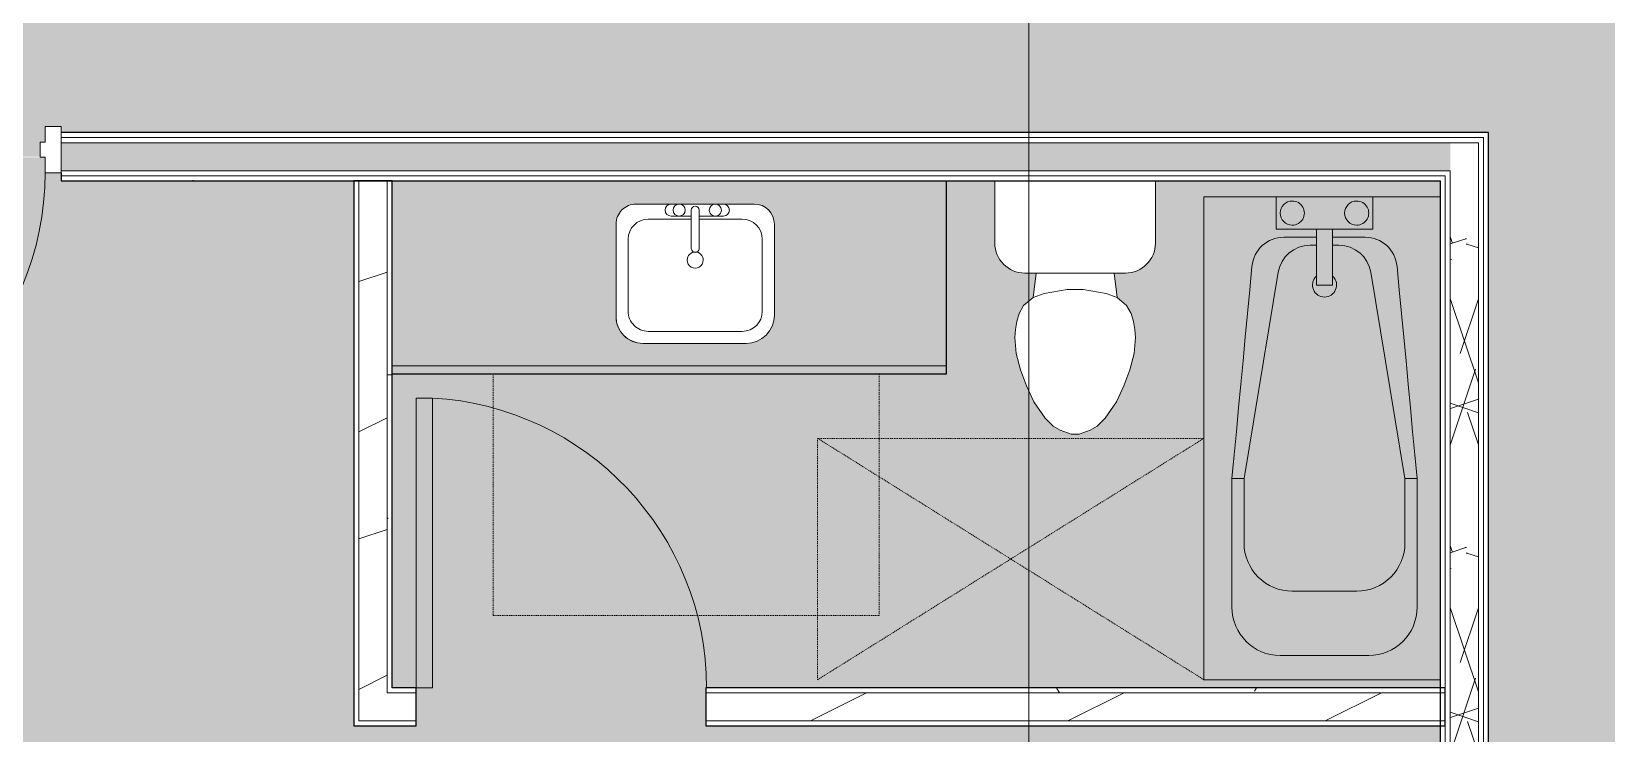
# Model space of a CAD drawing. Header units: inches. Extents: x -4501 to -113, y 9396 to 12816.
# Drawn here: x -2808.8 to -2613, y 10308.1 to 10395.4 of the extents above; entities that cross this region are included whole.
import ezdxf

# ---------------------------------------------------------------- set-up
doc = ezdxf.new("R2010")
doc.units = ezdxf.units.IN
doc.header["$MEASUREMENT"] = 0
doc.linetypes.add('Hidden 1_8_', pattern=[0.1875, 0.125, -0.0625])
for name, color, linetype, lineweight in [('0-1', 7, 'Continuous', 5), ('0-3', 7, 'Continuous', 9), ('A-AREA-PATT-5', 254, 'Continuous', 9), ('A-DETL-HDLN-1', 7, 'Hidden 1_8_', 9), ('A-DOOR', 31, 'Continuous', 9), ('A-DOOR-3', 7, 'Continuous', 9), ('A-DOOR-4', 90, 'Continuous', 13), ('A-DOOR-6', 31, 'Continuous', 13), ('A-DOOR-FRAM', 31, 'Continuous', 13), ('A-WALL', 113, 'Continuous', 9), ('A-WALL-3', 250, 'Continuous', 25), ('A-WALL-4', 7, 'Continuous', 9), ('A-WALL-PATT-1', 7, 'Continuous', 9), ('A-WALL-PATT-2', 8, 'Continuous', 9), ('A-WALL-PATT-3', 111, 'Continuous', 9), ('G-ANNO-SYMB', 111, 'Continuous', 9), ('I-WALL-1', 2, 'Continuous', 25), ('P-SANR-FIXT-1', 7, 'Continuous', 9), ('P-SANR-FIXT-2', 254, 'Continuous', 9), ('Q-CASE-1', 254, 'Continuous', 9), ('Q-CASE-2', 250, 'Continuous', 25), ('Q-CASE-3', 7, 'Continuous', 9)]:
    doc.layers.add(name, color=color, linetype=linetype, lineweight=lineweight)
doc.layers.add('A-AREA-PATT-6', color=41, linetype='Continuous', lineweight=9, transparency=0.9)
pattern_1 = [(0, (0, 0), (61.44, 15.36), [2.534, -43.546, 2.534, -43.546, -245.76]), (0, (0, 0), (61.44, 15.36), [-92.16, 2.534, -89.626, 2.534, -43.546, -107.52]), (0, (0, 0), (61.44, 15.36), [-230.4, 2.534, -28.186, 2.534, -74.266]), (120, (23.04, 7.68), (-44.02215, 45.5286), [2.534, -43.546, 2.534, -43.546, -245.76]), (120, (23.04, 7.68), (-44.02215, 45.5286), [-92.16, 2.534, -89.626, 2.534, -43.546, -107.52]), (120, (23.04, 7.68), (-44.02215, 45.5286), [-230.4, 2.534, -28.186, 2.534, -74.266]), (240, (30.72, 38.4), (-17.41785, -60.8886), [2.534, -43.546, 2.534, -43.546, -245.76]), (240, (30.72, 38.4), (-17.41785, -60.8886), [-92.16, 2.534, -89.626, 2.534, -43.546, -107.52]), (240, (30.72, 38.4), (-17.41785, -60.8886), [-230.4, 2.534, -28.186, 2.534, -74.266])]
pattern_2 = [(216.87, (12.795, 31.987), (95.9612857, 63.9749714), [15.994, -143.942]), (206.565, (31.987, 22.391), (-31.986981, -31.986924), [35.763, -35.763]), (198.435, (31.987, 6.397), (-63.974746, -31.987128), [20.231, -80.922])]
pattern_3 = [(161.57, (0.96, 0.96), (-7.6802237, -0.0009796), [0, -54.643, 6.067, 0]), (18.43, (-0.96, 0.96), (-7.6802237, 0.0009796), [0, -54.643, 6.067, 0]), (108.43, (0.96, 0.96), (3.8382953, -19.2013653), [18.211, -42.499]), (71.57, (-0.96, 0.96), (3.8382953, 19.2013653), [18.211, -42.499])]

# ---------------------------------------------------------------- blocks, each defined once
blk = doc.blocks.new('Single-Flush - 36_ x 84_-1372824-FLOOR PLAN - 1ST FLOOR')
at = {"layer": 'A-DOOR-3'}
blk.add_arc((18, -2.38), 36.07, 180, 266.8211, dxfattribs=at)
at = {"layer": 'A-DOOR-4'}
for p, q in [((16, -2.38), (16, -38.39)), ((18, -2.38), (16, -2.38)), ((18, -2.38), (18, -38.39)), ((18, -38.39), (16, -38.39))]:
    blk.add_line(p, q, dxfattribs=at)
blk = doc.blocks.new('M_Sink Vanity-Square - 500 x 440mm-1372835-FLOOR PLAN - 1ST FLOOR')
at = {"layer": 'P-SANR-FIXT-1'}
for p, q in [((-5.72, 10.23), (7.14, 10.23)), ((-5.72, 10.23), (7.14, 10.23)), ((-5.22, 8.73), (6.46, 8.73)), ((-9.22, -4.59), (-9.22, 6.73)), ((-9.22, -4.59), (-9.22, 6.73)), ((-7.72, -2.72), (-7.72, 6.23)), ((8.96, 6.23), (8.96, -2.72)), ((10.46, 6.91), (10.46, -4.59)), ((10.46, 6.91), (10.46, -4.59)), ((0.12, -6.33), (0.12, -1.59)), ((1.12, -6.33), (1.12, -1.59)), ((0.12, -5.22), (-5.22, -5.22)), ((-2.88, -5.59), (0.12, -5.59)), ((6.46, -5.22), (1.12, -5.22)), ((1.12, -5.59), (3.62, -5.59)), ((7.96, -7.09), (-6.72, -7.09)), ((7.96, -7.09), (-6.72, -7.09)), ((3.62, -7.09), (-2.88, -7.09))]:
    blk.add_line(p, q, dxfattribs=at)
for centre, radius, start, end in [((-5.72, 6.73), 3.5, 90, 180), ((-5.72, 6.73), 3.5, 90, 180), ((7.14, 6.91), 3.32, 0, 90), ((7.14, 6.91), 3.32, 360, 90), ((-5.22, 6.23), 2.5, 90, 180), ((6.46, 6.23), 2.5, 360, 90), ((0.62, -0.13), 1, 360, 180), ((0.62, -0.13), 1, 180, 0), ((0.62, -1.59), 0.5, 360, 180), ((-5.22, -2.72), 2.5, 180, 270), ((6.46, -2.72), 2.5, 270, 360), ((-6.72, -4.59), 2.5, 180, 270), ((-6.72, -4.59), 2.5, 180, 270), ((-2.88, -6.34), 0.75, 90, 270), ((-1.88, -6.34), 0.75, 360, 180), ((2.62, -6.34), 0.75, 0, 180), ((3.62, -6.34), 0.75, 270, 90), ((7.96, -4.59), 2.5, 270, 0), ((7.96, -4.59), 2.5, 270, 0), ((-1.88, -6.34), 0.75, 180, 0), ((0.62, -6.33), 0.5, 180, 0), ((2.62, -6.34), 0.75, 180, 0)]:
    blk.add_arc(centre, radius, start, end, dxfattribs=at)
blk = doc.blocks.new('Toilet-Domestic-3D - Toilet-Domestic-3D-1352612-FLOOR PLAN - 1ST FLOOR')
at = {"layer": 'P-SANR-FIXT-1'}
for p, q in [((-9.98, 11.75), (-9.98, 19.48)), ((9.98, 19.48), (9.98, 11.75)), ((6.25, 8.02), (-6.25, 8.02)), ((-4.86, 8.02), (-5.21, 5)), ((4.86, 8.02), (5.21, 5)), ((-1, 6), (-3.84, 5.5)), ((1, 6), (-1, 6)), ((3.84, 5.5), (1, 6)), ((-6.4, 4), (-6.97, 3)), ((-5.21, 5), (-6.4, 4)), ((-3.84, 5.5), (-5.21, 5)), ((5.21, 5), (3.84, 5.5)), ((6.4, 4), (5.21, 5)), ((6.97, 3), (6.4, 4)), ((-7.24, 2), (-7.41, 1)), ((-6.97, 3), (-7.24, 2)), ((7.24, 2), (6.97, 3)), ((7.41, 1), (7.24, 2)), ((-7.41, 1), (-7.5, 0)), ((7.5, 0), (7.41, 1)), ((-7.5, 0), (-7.33, -1.99)), ((7.33, -1.99), (7.5, 0)), ((-7.33, -1.99), (-6.79, -4)), ((6.79, -4), (7.33, -1.99)), ((-6.79, -4), (-6.06, -6)), ((6.06, -6), (6.79, -4)), ((-6.06, -6), (-5.13, -8)), ((5.13, -8), (6.06, -6)), ((-5.13, -8), (-3.74, -10)), ((3.74, -10), (5.13, -8)), ((-3.74, -10), (-2.74, -11)), ((-2.74, -11), (-1.87, -11.5)), ((-1.87, -11.5), (-0.5, -12)), ((0.5, -12), (1.87, -11.5)), ((1.87, -11.5), (2.74, -11)), ((2.74, -11), (3.74, -10)), ((-0.5, -12), (0.5, -12))]:
    blk.add_line(p, q, dxfattribs=at)
for centre, start, end in [((-6.25, 11.75), 180, 270), ((6.25, 11.75), 270, 360)]:
    blk.add_arc(centre, 3.73, start, end, dxfattribs=at)
blk = doc.blocks.new('OD_CW_Base Cabinet - OD_CW_Base Cabinet-V98-FLOOR PLAN - 1ST FLOOR')
at = {"layer": 'Q-CASE-1'}
h = blk.add_hatch(color=256, dxfattribs=at)
h.paths.add_polyline_path([(64.51, 1), (69.63, 1), (69.63, 24), (0.74, 24), (0.74, 1), (48.26, 1)], flags=0)
h.paths.add_polyline_path([(35.37, 3.8), (31.89, 3.8), (31.03, 3.92), (30.23, 4.25), (29.54, 4.77), (29.02, 5.46), (28.68, 6.26), (28.57, 7.12), (28.66, 19.27), (28.91, 19.88), (29.3, 20.39), (29.82, 20.79), (30.42, 21.04), (31.07, 21.13), (46.4, 21.04), (47.01, 20.79), (47.52, 20.39), (47.92, 19.88), (48.17, 19.27), (48.26, 18.63), (48.26, 7.3), (48.14, 6.4), (47.79, 5.55), (47.23, 4.83), (46.51, 4.27), (45.66, 3.92), (44.76, 3.8)], flags=0)
blk.add_hatch(color=256, dxfattribs=at).paths.add_polyline_path([(64.51, 0), (69.63, 0), (69.63, 1), (0.74, 1), (0.74, 0), (35.37, 0)], flags=0)
at = {"layer": 'Q-CASE-2'}
for p, q in [((69.63, 0), (69.63, 24)), ((0.74, 0), (69.63, 0))]:
    blk.add_line(p, q, dxfattribs=at)
at = {"layer": 'Q-CASE-3'}
for p, q in [((69.63, 24), (69.63, 1)), ((0.74, 1), (69.63, 1)), ((69.63, 1), (0.74, 1)), ((69.63, 0), (0.74, 0)), ((69.63, 1), (69.63, 0))]:
    blk.add_line(p, q, dxfattribs=at)
blk = doc.blocks.new('Bath Tub - Maestro - 60_x30_-V99-FLOOR PLAN - 1ST FLOOR')
at = {"layer": 'P-SANR-FIXT-2'}
for points in [[(60, 0), (60, 29.37), (0, 29.37), (0, 21), (4, 21), (4, 16), (5, 16), (5.06, 20.74), (5.21, 21.33), (5.48, 21.94), (5.83, 22.49), (6.27, 22.97), (6.79, 23.38), (7.36, 23.69), (7.98, 23.91), (9.35, 24.09), (35, 26.5), (51, 26.5), (52.55, 26.3), (54, 25.7), (55.24, 24.74), (56.2, 23.5), (56.8, 22.05), (57, 20.5), (57, 9.5), (56.91, 8.46), (56.64, 7.45), (56.2, 6.5), (55.6, 5.64), (54.86, 4.9), (54, 4.3), (53.05, 3.86), (52.04, 3.59), (51, 3.5), (35, 3.5), (7.98, 6.09), (7.36, 6.31), (6.79, 6.62), (6.27, 7.03), (5.83, 7.51), (5.48, 8.06), (5.21, 8.67), (5.05, 9.3), (5, 9.96), (5, 14), (4, 13.96), (4, 9), (0, 9), (0, 0), (44.25, 0)], [(35, 25), (35, 26.5), (8.63, 24.03), (9.35, 20.74), (34.79, 24.97)], [(51, 26.5), (35, 26.5), (35, 25), (43, 25), (49.91, 26.3)], [(57, 20.5), (56.8, 22.05), (56.2, 23.5), (55.02, 24.92), (54, 25.7), (52.55, 26.3), (51, 26.5), (43, 25), (44.55, 24.8), (46, 24.2), (47.24, 23.24), (48.2, 22), (48.8, 20.5), (49, 19), (56.8, 20.46)], [(9.35, 20.74), (8.63, 24.03), (7.98, 23.91), (7.35, 23.69), (6.74, 23.34), (6.27, 22.97), (5.72, 22.32), (5.46, 21.91), (5.17, 21.17), (5.05, 20.7), (5.05, 19.87), (6, 16.8), (6.24, 18.17), (6.98, 19.41), (8.2, 20.34), (9.22, 20.7)], [(49, 11), (49, 19), (48.8, 20.55), (48.16, 22.05), (47.03, 23.4), (46, 24.2), (44.25, 24.84), (43, 25), (34.79, 24.97), (9.22, 20.7), (8.03, 20.28), (6.82, 19.17), (6.24, 18.17), (6, 16.8), (6, 16), (10.94, 16), (10.94, 14), (6, 14), (6, 13.2), (6.24, 11.83), (6.98, 10.59), (8.03, 9.72), (9.35, 9.26), (35, 5), (43, 5), (44.55, 5.2), (46, 5.8), (47.28, 6.81), (48.2, 8), (48.8, 9.5), (48.9, 10.25)], [(57, 19.75), (57, 20.5), (49, 19), (49, 11), (57, 9.5), (57, 10.25)], [(10.94, 16), (4, 16), (4, 14), (10.94, 14)], [(9.35, 9.26), (8.03, 9.72), (6.95, 10.62), (6.24, 11.83), (6, 13.2), (5, 9.96), (5.05, 9.3), (5.24, 8.6), (5.72, 7.68), (5.87, 7.47), (6.33, 6.98), (6.83, 6.6), (7.36, 6.31), (8, 6.08), (8.63, 5.97), (9.22, 8.67)], [(57, 9.5), (49, 11), (48.8, 9.45), (48.12, 7.9), (47.04, 6.6), (46, 5.8), (44.25, 5.16), (43, 5), (51, 3.5), (52.04, 3.59), (53.05, 3.86), (54, 4.3), (54.95, 5), (55.72, 5.83), (56.24, 6.6), (56.76, 7.9), (56.93, 8.66)], [(35, 4.91), (35, 5), (9.35, 9.26), (8.63, 5.97), (35, 3.5), (35, 4.87)], [(51, 3.5), (43, 5), (35, 5), (35, 3.5), (49, 3.5)]]:
    blk.add_hatch(color=256, dxfattribs=at).paths.add_polyline_path(points, flags=0)
h = blk.add_hatch(color=256, dxfattribs=at)
h.paths.add_polyline_path([(4, 17.55), (4, 21), (0, 21), (0, 9), (4, 9), (4, 17.5)], flags=0)
h.paths.add_polyline_path([(3.5, 11), (3.45, 10.61), (3.3, 10.25), (3.06, 9.94), (2.75, 9.7), (2.39, 9.55), (2, 9.5), (1.61, 9.55), (1.2, 9.74), (0.94, 9.94), (0.7, 10.25), (0.55, 10.61), (0.5, 11), (0.55, 11.39), (0.7, 11.75), (1.2, 12.26), (1.25, 12.3), (1.61, 12.45), (2, 12.5), (2.39, 12.45), (2.75, 12.3), (3.06, 12.06), (3.33, 11.67), (3.45, 11.39)], flags=0)
h.paths.add_polyline_path([(3.5, 19), (3.33, 18.33), (3.3, 18.25), (3.02, 17.91), (2.75, 17.7), (2.39, 17.55), (2, 17.5), (1.61, 17.55), (1.2, 17.74), (0.94, 17.94), (0.7, 18.25), (0.55, 18.61), (0.5, 19), (0.55, 19.39), (0.7, 19.75), (1.2, 20.26), (1.25, 20.3), (1.61, 20.45), (2, 20.5), (2.39, 20.45), (2.75, 20.3), (3.06, 20.06), (3.3, 19.75), (3.45, 19.39)], flags=0)
h = blk.add_hatch(color=256, dxfattribs=at)
h.paths.add_polyline_path([(3.5, 11), (3.33, 11.67), (3.3, 11.75), (3.06, 12.06), (2.75, 12.3), (2.39, 12.45), (2, 12.5), (1.61, 12.45), (1.2, 12.26), (0.94, 12.06), (0.7, 11.75), (0.55, 11.39), (0.5, 11), (0.55, 10.61), (0.7, 10.25), (1.2, 9.74), (1.25, 9.7), (1.61, 9.55), (2, 9.5), (2.39, 9.55), (2.75, 9.7), (3.06, 9.94), (3.3, 10.25), (3.45, 10.61)], flags=0)
h.paths.add_polyline_path([(3.5, 19), (3.45, 19.39), (3.3, 19.75), (3.06, 20.06), (2.75, 20.3), (2.38, 20.45), (2, 20.5), (1.61, 20.45), (1.2, 20.26), (0.94, 20.06), (0.7, 19.75), (0.55, 19.39), (0.5, 19), (0.55, 18.61), (0.7, 18.25), (1.2, 17.74), (1.25, 17.7), (1.61, 17.55), (2, 17.5), (2.39, 17.55), (3.02, 17.91), (3.06, 17.94), (3.33, 18.33), (3.45, 18.61)], flags=0)
h = blk.add_hatch(color=256, dxfattribs=at)
h.paths.add_polyline_path([(6, 16.8), (5, 20.04), (5, 16), (6, 16)], flags=0)
h.paths.add_polyline_path([(6, 14), (5, 14), (5.05, 10.13), (6, 13.2), (6, 13.89)], flags=0)
at = {"layer": 'P-SANR-FIXT-1'}
for p, q in [((0, 29.38), (0, 21)), ((60, 0), (60, 29.37)), ((35, 26.5), (51, 26.5)), ((35, 26.5), (35, 25)), ((35, 25), (9.35, 20.74)), ((43, 25), (35, 25)), ((4, 21), (0, 21)), ((0, 21), (0, 9)), ((4, 16), (4, 21)), ((5, 16), (5, 20.04)), ((57, 20.5), (57, 9.5)), ((49, 11), (49, 19)), ((4, 14), (4, 16)), ((4, 16), (10.94, 16)), ((6, 16.8), (6, 16)), ((10.94, 14), (10.94, 16)), ((4, 9), (4, 14)), ((10.94, 14), (4, 14)), ((5, 9.96), (5, 14)), ((6, 14), (6, 13.2)), ((0, 9), (0, 0)), ((0, 9), (4, 9)), ((9.35, 9.26), (35, 5)), ((35, 3.5), (35, 5)), ((35, 5), (43, 5)), ((51, 3.5), (35, 3.5)), ((0, 0), (60, 0))]:
    blk.add_line(p, q, dxfattribs=at)
at = {"layer": 'P-SANR-FIXT-1', "flags": 128}
for points in [[(8.63, 24.03), (11.56, 24.3), (14.49, 24.58), (17.42, 24.85), (20.35, 25.13), (23.28, 25.4), (26.21, 25.68), (29.14, 25.95), (32.07, 26.23), (35, 26.5)], [(35, 3.5), (32.07, 3.77), (29.14, 4.05), (26.21, 4.32), (23.28, 4.6), (20.35, 4.87), (17.42, 5.15), (14.49, 5.42), (11.56, 5.7), (8.63, 5.97)]]:
    blk.add_lwpolyline(points, dxfattribs=at)
at = {"layer": 'P-SANR-FIXT-1'}
for centre, radius, start, end in [((51, 20.5), 6, 360, 90), ((9, 20.04), 4, 95.3558, 180), ((43, 19), 6, 360, 90), ((2, 19), 1.5, 360, 180), ((10, 16.8), 4, 99.4223, 180), ((2, 19), 1.5, 180, 360), ((10.94, 15), 1.5, 360, 135), ((10.94, 15), 1.5, 225, 360), ((2, 11), 1.5, 360, 180), ((10, 13.2), 4, 180, 260.5777), ((2, 11), 1.5, 180, 360), ((9, 9.96), 4, 180, 264.6442), ((43, 11), 6, 270, 0), ((51, 9.5), 6, 270, 360)]:
    blk.add_arc(centre, radius, start, end, dxfattribs=at)
blk = doc.blocks.new('1750 Ox - Unit Layouts_rvt-1-FLOOR PLAN - 1ST FLOOR')
at = {"layer": 'A-WALL-PATT-1'}
h = blk.add_hatch(dxfattribs=at)
h.set_pattern_fill('FP_2', color=256, style=0, pattern_type=2)
h.set_pattern_definition(pattern_1)
h.paths.add_polyline_path([(-2764.62, 10313.16), (-2763.99, 10313.16), (-2763.99, 10376.79), (-2764.62, 10376.79), (-2764.62, 10352.07)], flags=0)
h = blk.add_hatch(dxfattribs=at)
h.set_pattern_fill('FP_2', color=256, style=0, pattern_type=2)
h.set_pattern_definition(pattern_1)
h.paths.add_polyline_path([(-2763.99, 10313.16), (-2760.99, 10313.16), (-2760.99, 10313.79), (-2763.99, 10313.79)], flags=0)
h.paths.add_polyline_path([(-2724.99, 10313.16), (-2633.72, 10313.17), (-2633.72, 10313.79), (-2724.99, 10313.79)], flags=0)
at = {"layer": 'A-WALL-PATT-2'}
h = blk.add_hatch(dxfattribs=at)
h.set_pattern_fill('FP_4', color=256, style=0, pattern_type=2)
h.set_pattern_definition(pattern_2)
h.paths.add_polyline_path([(-2764.62, 10309.66), (-2764.62, 10376.79), (-2768.12, 10376.79), (-2768.12, 10309.66)], flags=0)
h = blk.add_hatch(dxfattribs=at)
h.set_pattern_fill('FP_4', color=256, style=0, pattern_type=2)
h.set_pattern_definition(pattern_2)
h.paths.add_polyline_path([(-2760.99, 10309.66), (-2760.99, 10313.16), (-2764.62, 10313.16), (-2764.62, 10309.66), (-2763.99, 10309.66)], flags=0)
h.paths.add_polyline_path([(-2641.93, 10309.66), (-2633.1, 10309.66), (-2633.1, 10313.16), (-2724.99, 10313.16), (-2724.99, 10309.66), (-2656.5, 10309.66)], flags=0)
at = {"layer": 'A-DETL-HDLN-1'}
for p, q in [((-2751.44, 10322.79), (-2751.44, 10352.79)), ((-2703.44, 10352.79), (-2703.44, 10322.79)), ((-2711.1, 10344.79), (-2663.1, 10344.79)), ((-2711.1, 10314.79), (-2711.1, 10344.79)), ((-2711.1, 10344.79), (-2663.1, 10314.79)), ((-2663.1, 10344.79), (-2711.1, 10314.79)), ((-2703.44, 10322.79), (-2751.44, 10322.79))]:
    blk.add_line(p, q, dxfattribs=at)
at = {"layer": 'A-WALL-3'}
for p, q in [((-2768.74, 10376.79), (-2768.74, 10309.04)), ((-2763.99, 10376.79), (-2768.74, 10376.79)), ((-2763.99, 10313.79), (-2763.99, 10376.79)), ((-2760.99, 10313.79), (-2763.99, 10313.79)), ((-2760.99, 10309.04), (-2760.99, 10313.79)), ((-2633.1, 10313.79), (-2724.99, 10313.79)), ((-2724.99, 10313.79), (-2724.99, 10309.04)), ((-2633.1, 10309.04), (-2633.1, 10313.79)), ((-2768.74, 10309.04), (-2768.12, 10309.04)), ((-2768.12, 10309.04), (-2763.99, 10309.04)), ((-2763.99, 10309.04), (-2760.99, 10309.04)), ((-2724.99, 10309.04), (-2633.1, 10309.04))]:
    blk.add_line(p, q, dxfattribs=at)
at = {"layer": 'A-WALL-4'}
for p, q in [((-2768.12, 10309.66), (-2768.12, 10376.79)), ((-2764.62, 10313.16), (-2764.62, 10376.79)), ((-2764.62, 10313.16), (-2763.99, 10313.16)), ((-2763.99, 10313.16), (-2764.62, 10313.16)), ((-2760.99, 10313.16), (-2763.99, 10313.16)), ((-2633.1, 10313.16), (-2724.99, 10313.16)), ((-2764.62, 10309.66), (-2768.12, 10309.66)), ((-2763.99, 10309.66), (-2764.62, 10309.66)), ((-2760.99, 10309.66), (-2763.99, 10309.66)), ((-2633.1, 10309.66), (-2724.99, 10309.66))]:
    blk.add_line(p, q, dxfattribs=at)
at = {"layer": '0-3'}
for name, p in [('OD_CW_Base Cabinet - OD_CW_Base Cabinet-V98-FLOOR PLAN - 1ST FLOOR', (-2764.73, 10352.79)), ('Toilet-Domestic-3D - Toilet-Domestic-3D-1352612-FLOOR PLAN - 1ST FLOOR', (-2679.1, 10357.31))]:
    blk.add_blockref(name, p, dxfattribs=at)
for name, p, rotation in [('M_Sink Vanity-Square - 500 x 440mm-1372835-FLOOR PLAN - 1ST FLOOR', (-2725.7, 10366.82), 180), ('Bath Tub - Maestro - 60_x30_-V99-FLOOR PLAN - 1ST FLOOR', (-2663.1, 10374.79), 270.000000000004), ('Single-Flush - 36_ x 84_-1372824-FLOOR PLAN - 1ST FLOOR', (-2742.99, 10311.41), 180)]:
    blk.add_blockref(name, p, dxfattribs=dict(at, rotation=rotation))
blk = doc.blocks.new('HOLLOW METAL - UNIT DOOR-1759144-FLOOR PLAN - 1ST FLOOR')
at = {"layer": 'A-DOOR'}
blk.add_arc((18, 2.25), 36, 90, 180, dxfattribs=at)
at = {"layer": 'A-DOOR-6'}
for p, q in [((18, 38.25), (16.25, 38.25)), ((16.25, 38.25), (16.25, 2.25)), ((18, 2.25), (18, 38.25)), ((16.25, 2.25), (18, 2.25))]:
    blk.add_line(p, q, dxfattribs=at)
at = {"layer": 'A-DOOR-FRAM'}
for p, q in [((-18, 2.25), (-20, 2.25)), ((-20, 2.25), (-20, -3.5)), ((-18, 0.3125), (-18, 2.25)), ((18, 2.25), (18, 0.3125)), ((20, 2.25), (18, 2.25)), ((20, -3.5), (20, 2.25)), ((-17.375, 0.3125), (-18, 0.3125)), ((-17.375, -1.5625), (-17.375, 0.3125)), ((18, 0.3125), (17.375, 0.3125)), ((17.375, 0.3125), (17.375, -1.5625)), ((-18, -3.5), (-18, -1.5625)), ((-18, -1.5625), (-17.375, -1.5625)), ((17.375, -1.5625), (18, -1.5625)), ((18, -1.5625), (18, -3.5)), ((-20, -3.5), (-18, -3.5)), ((18, -3.5), (20, -3.5))]:
    blk.add_line(p, q, dxfattribs=at)

msp = doc.modelspace()

# ---------------------------------------------------------------- hatches: boundary and pattern name
at = {"layer": 'A-AREA-PATT-5'}
h = msp.add_hatch(color=256, dxfattribs=at)
h.paths.add_polyline_path([(-2843.1237, 10377.7894), (-2841.3737, 10377.7894), (-2841.3737, 10341.7894), (-2843.1237, 10341.7894), (-2843.1237, 10377.4144)], flags=0)
h.paths.add_polyline_path([(-2641.9267, 10018.7144), (-2633.7237, 10018.7144), (-2633.7237, 10020.1368), (-2657.1841, 10020.1368), (-2657.1841, 10023.3971), (-2658.6655, 10023.4503), (-2658.8091, 10023.5939), (-2658.8302, 10024.49), (-2659.0591, 10024.49), (-2659.0591, 10027.1132), (-2659.3091, 10027.1132), (-2659.3091, 10027.7037), (-2659.0591, 10027.7037), (-2659.0591, 10028.2943), (-2659.3091, 10028.2943), (-2659.3091, 10028.8848), (-2659.0591, 10028.8848), (-2659.0591, 10029.4754), (-2659.3091, 10029.4754), (-2659.3091, 10030.0659), (-2659.0591, 10030.0659), (-2659.0591, 10030.6565), (-2659.3091, 10030.6565), (-2659.3091, 10031.247), (-2659.0591, 10031.247), (-2659.0591, 10040.7364), (-2659.3091, 10040.7364), (-2659.3091, 10042.4412), (-2659.0591, 10042.4412), (-2659.0591, 10046.3041), (-2658.8091, 10046.3041), (-2658.8091, 10047.2002), (-2658.6123, 10047.3971), (-2657.1841, 10047.3971), (-2657.1841, 10145.2721), (-2665.1841, 10145.2721), (-2665.1841, 10181.0221), (-2797.4927, 10181.0221), (-2797.4927, 10268.569), (-2763.9927, 10268.569), (-2763.9927, 10263.2721), (-2763.2427, 10263.2721), (-2763.2427, 10260.7721), (-2763.9927, 10260.7721), (-2763.9927, 10223.5221), (-2765.3677, 10223.5221), (-2765.3677, 10188.5221), (-2763.9927, 10188.5221), (-2763.9927, 10188.2721), (-2763.2427, 10188.2721), (-2763.2427, 10185.7721), (-2633.7237, 10185.7721), (-2633.7237, 10202.2326), (-2651.1841, 10202.2326), (-2651.1841, 10220.2326), (-2633.7237, 10220.2326), (-2633.7237, 10223.1644), (-2712.1841, 10223.1644), (-2712.1841, 10283.1644), (-2633.7237, 10283.1644), (-2633.7237, 10286.1644), (-2651.1841, 10286.1644), (-2651.1841, 10304.1644), (-2633.7237, 10304.1644), (-2633.7237, 10309.0394), (-2724.9927, 10309.0394), (-2724.9927, 10313.7894), (-2633.7237, 10313.7894), (-2633.7237, 10314.7894), (-2663.0987, 10314.7894), (-2663.0987, 10374.7894), (-2633.7237, 10374.7894), (-2633.7237, 10376.7894), (-2669.1225, 10376.7894), (-2669.1225, 10369.0632), (-2669.2495, 10368.0988), (-2669.6217, 10367.2001), (-2670.2139, 10366.4283), (-2671.0712, 10365.8007), (-2671.8843, 10365.4639), (-2672.925, 10365.337), (-2674.2371, 10365.337), (-2673.8894, 10362.3132), (-2672.6976, 10361.3132), (-2672.1308, 10360.3132), (-2671.773, 10358.8037), (-2671.5987, 10357.3132), (-2671.773, 10355.3208), (-2672.311, 10353.3132), (-2673.0389, 10351.3132), (-2673.9715, 10349.3132), (-2675.359, 10347.3132), (-2676.359, 10346.3132), (-2677.225, 10345.8132), (-2678.5987, 10345.3132), (-2679.5987, 10345.3132), (-2680.9725, 10345.8132), (-2681.8385, 10346.3132), (-2682.8385, 10347.3132), (-2684.2259, 10349.3132), (-2685.4323, 10352.0653), (-2685.8865, 10353.3132), (-2686.4244, 10355.3208), (-2686.5987, 10357.3132), (-2686.4244, 10358.8037), (-2686.3346, 10359.3132), (-2686.0666, 10360.3132), (-2685.4999, 10361.3132), (-2684.3081, 10362.3132), (-2683.9604, 10365.337), (-2685.3487, 10365.337), (-2686.3132, 10365.4639), (-2687.2118, 10365.8362), (-2687.9836, 10366.4283), (-2688.5757, 10367.2001), (-2688.948, 10368.0988), (-2689.075, 10369.0632), (-2689.075, 10376.7894), (-2695.0987, 10376.7894), (-2695.0987, 10352.7894), (-2763.9927, 10352.7894), (-2763.9927, 10313.7894), (-2760.9927, 10313.7894), (-2760.9927, 10309.0394), (-2768.7427, 10309.0394), (-2768.7427, 10376.7894), (-2805.1237, 10376.7894), (-2805.1237, 10377.7894), (-2807.1237, 10377.7894), (-2807.1237, 10379.7269), (-2843.1237, 10379.7269), (-2843.1237, 10377.7894), (-2845.1237, 10377.7894), (-2845.1237, 10376.7894), (-2846.1237, 10376.7894), (-2846.1237, 10141.0298), (-2830.1237, 10141.0298), (-2830.1237, 10123.0298), (-2834.1237, 10123.0298), (-2834.1237, 10087.0298), (-2830.1237, 10087.0298), (-2830.1237, 10069.0298), (-2846.1237, 10069.0298), (-2846.1237, 10048.8872), (-2845.7504, 10048.8872), (-2845.7504, 10044.1372), (-2846.1237, 10044.1372), (-2846.1237, 10018.7144), (-2844.8737, 10018.7144), (-2844.8737, 10043.1372), (-2835.1884, 10043.1372), (-2835.1237, 10043.6372), (-2835.059, 10043.6372), (-2835.059, 10043.1372), (-2818.5139, 10043.1372), (-2818.4362, 10043.6372), (-2817.9836, 10043.6372), (-2817.9836, 10043.1372), (-2816.8737, 10043.1372), (-2816.7937, 10018.7144), (-2656.1841, 10018.7144)], flags=0)
h.paths.add_polyline_path([(-2815.4737, 10018.8144), (-2815.4737, 10044.1372), (-2815.7504, 10044.1372), (-2815.7504, 10048.8872), (-2810.7237, 10048.8872), (-2810.7237, 10018.8144), (-2814.8487, 10018.8144)], flags=0)
h.paths.add_polyline_path([(-2768.1237, 10059.5196), (-2768.1237, 10065.5196), (-2769.1237, 10065.5196), (-2769.1237, 10137.5196), (-2768.1237, 10137.5196), (-2768.1237, 10143.5196), (-2733.1237, 10143.5196), (-2733.1237, 10059.5196), (-2740.6237, 10059.5196)], flags=0)
h.paths.add_polyline_path([(-2787.6492, 10074.5196), (-2814.1237, 10074.5196), (-2814.1237, 10134.5196), (-2784.1237, 10134.5196), (-2784.1237, 10074.5196)], flags=0)
h.paths.add_polyline_path([(-2635.1841, 10145.2721), (-2633.7237, 10145.2721), (-2633.7237, 10181.0221), (-2635.1841, 10181.0221)], flags=0)
h.paths.add_polyline_path([(-2769.4927, 10185.7721), (-2769.4927, 10188.2721), (-2768.7427, 10188.2721), (-2768.7427, 10188.5221), (-2766.7427, 10188.5221), (-2766.7427, 10225.5221), (-2765.3677, 10225.5221), (-2765.3677, 10260.5221), (-2768.7427, 10260.5221), (-2768.7427, 10260.7721), (-2769.4927, 10260.7721), (-2769.4927, 10263.2721), (-2768.7427, 10263.2721), (-2768.7427, 10263.819), (-2792.7427, 10263.819), (-2792.7427, 10185.7721), (-2787.6492, 10185.7721)], flags=0)
at = {"layer": 'A-AREA-PATT-6'}
msp.add_hatch(color=256, dxfattribs=at).paths.add_polyline_path([(-2623.9737, 10242.2769), (-2588.5987, 10242.2769), (-2588.5987, 10242.9644), (-2586.5987, 10242.9644), (-2586.5987, 10248.3394), (-2453.7237, 10248.3394), (-2453.7237, 10350.5894), (-2454.4737, 10350.5894), (-2454.4737, 10352.5894), (-2452.5362, 10352.5894), (-2452.4737, 10353.2144), (-2450.7237, 10353.2144), (-2450.7237, 10387.9644), (-2452.5362, 10387.9644), (-2452.5362, 10388.5894), (-2454.4737, 10388.5894), (-2454.4737, 10390.5894), (-2453.7237, 10390.5894), (-2453.7237, 10396.7894), (-2454.4737, 10396.7894), (-2454.4737, 10398.7894), (-2452.5362, 10398.7894), (-2452.4737, 10399.4144), (-2450.7237, 10399.4144), (-2450.7237, 10434.1644), (-2452.5362, 10434.1644), (-2452.5362, 10434.7894), (-2454.4737, 10434.7894), (-2454.4737, 10436.7894), (-2453.7237, 10436.7894), (-2453.7237, 10448.7894), (-2593.9237, 10448.7894), (-2593.9237, 10448.0394), (-2595.9237, 10448.0394), (-2595.9237, 10449.9769), (-2596.5487, 10450.0394), (-2596.5487, 10451.7894), (-2631.2987, 10451.7894), (-2631.2987, 10449.9769), (-2631.9237, 10449.9769), (-2631.9237, 10448.0394), (-2633.9237, 10448.0394), (-2633.9237, 10448.7894), (-2765.6528, 10448.7894), (-2765.6528, 10448.0394), (-2767.6528, 10448.0394), (-2767.6528, 10449.9769), (-2768.2778, 10450.0394), (-2768.2778, 10451.7894), (-2803.0278, 10451.7894), (-2803.0278, 10449.9769), (-2803.6528, 10449.9769), (-2803.6528, 10448.0394), (-2805.6528, 10448.0394), (-2805.6528, 10448.7894), (-3216.9237, 10448.7894), (-3216.9237, 10557.3769), (-3282.5987, 10557.3769), (-3282.5987, 10311.1644), (-3422.1237, 10311.1644), (-3422.1237, 10310.1644), (-3421.3737, 10310.1644), (-3421.3737, 10308.1644), (-3423.3112, 10308.1644), (-3423.3112, 10307.5394), (-3425.1237, 10307.5394), (-3425.1237, 10272.7894), (-3423.3112, 10272.7894), (-3423.3112, 10272.1644), (-3421.3737, 10272.1644), (-3421.3737, 10270.1644), (-3422.1237, 10270.1644), (-3422.1237, 10265.0019), (-3300.8737, 10265.0019), (-3300.8737, 10265.7519), (-3298.8737, 10265.7519), (-3298.8737, 10263.8144), (-3298.2487, 10263.7384), (-3298.2487, 10262.0019), (-3263.4987, 10262.0019), (-3263.4987, 10263.8144), (-3262.8737, 10263.8144), (-3262.8737, 10265.7519), (-3260.8737, 10265.7519), (-3260.8737, 10265.0019), (-3140.1237, 10265.0019), (-3140.1237, 10382.7894), (-3016.1237, 10382.7894), (-3016.1237, 10383.5394), (-3014.1237, 10383.5394), (-3014.1237, 10381.6019), (-3013.4987, 10381.5394), (-3013.4987, 10379.7894), (-2978.7487, 10379.7894), (-2978.7487, 10381.6019), (-2978.1237, 10381.6019), (-2978.1237, 10383.5394), (-2976.1237, 10383.5394), (-2976.1237, 10382.7894), (-2845.1237, 10382.7894), (-2845.1237, 10383.5394), (-2843.1237, 10383.5394), (-2843.1237, 10381.6019), (-2842.4987, 10381.5394), (-2842.4987, 10379.7894), (-2807.7487, 10379.7894), (-2807.7487, 10381.6019), (-2807.1237, 10381.6019), (-2807.1237, 10383.5394), (-2805.1237, 10383.5394), (-2805.1237, 10382.7894), (-2627.7237, 10382.7894), (-2627.7237, 10248.3394), (-2626.5987, 10248.3394), (-2626.5987, 10242.9644), (-2624.5987, 10242.9644), (-2624.5987, 10242.2769)], flags=0)
at = {"layer": 'A-WALL-PATT-3'}
h = msp.add_hatch(dxfattribs=at)
h.set_pattern_fill('FP_2', color=256, style=0, pattern_type=2)
h.set_pattern_definition(pattern_1)
h.paths.add_polyline_path([(-2875.0827, 10382.1644), (-2845.1237, 10382.1644), (-2845.1237, 10382.7894), (-2976.1237, 10382.7894), (-2976.1237, 10382.1644), (-2904.2272, 10382.1644)], flags=0)
h.paths.add_polyline_path([(-2628.9737, 10382.1644), (-2628.3487, 10382.1644), (-2628.3487, 10382.7894), (-2805.1237, 10382.7894), (-2805.1237, 10382.1644), (-2632.4737, 10382.1644)], flags=0)
h.paths.add_polyline_path([(-3016.1237, 10382.1644), (-3016.1237, 10382.7894), (-3140.1237, 10382.7894), (-3140.1237, 10382.1644), (-3020.8052, 10382.1644)], flags=0)
h = msp.add_hatch(dxfattribs=at)
h.set_pattern_fill('FP_2', color=256, style=0, pattern_type=2)
h.set_pattern_definition(pattern_1)
h.paths.add_polyline_path([(-3139.4987, 10381.5394), (-3016.1237, 10381.6019), (-3016.1237, 10382.1644), (-3139.4987, 10382.1644)], flags=0)
h.paths.add_polyline_path([(-2700.2157, 10381.5394), (-2628.9737, 10381.5394), (-2628.9767, 10382.1644), (-2805.1237, 10382.1644), (-2805.1237, 10381.5394), (-2729.3602, 10381.5394)], flags=0)
h.paths.add_polyline_path([(-2845.9382, 10381.5394), (-2845.1237, 10381.6019), (-2845.1237, 10382.1644), (-2976.1237, 10382.1644), (-2976.1237, 10381.5394), (-2847.3737, 10381.5394)], flags=0)
h = msp.add_hatch(dxfattribs=at)
h.set_pattern_fill('FP_5', color=256, style=0, pattern_type=2)
h.set_pattern_definition(pattern_3)
h.paths.add_polyline_path([(-2633.7237, 10378.0394), (-2632.4737, 10378.0394), (-2632.4737, 10381.5394), (-2805.1237, 10381.5394), (-2805.1237, 10378.0394), (-2641.9267, 10378.0394)], flags=0)
h.paths.add_polyline_path([(-2845.9382, 10378.0394), (-2845.1237, 10378.0394), (-2845.1237, 10381.5394), (-2976.1237, 10381.5394), (-2976.1237, 10378.0394), (-2847.3737, 10378.0394)], flags=0)
h.paths.add_polyline_path([(-3020.8052, 10378.0394), (-3016.1237, 10378.0394), (-3016.1237, 10381.5394), (-3138.8737, 10381.5394), (-3138.8737, 10378.0394), (-3034.8528, 10378.0394)], flags=0)
h = msp.add_hatch(dxfattribs=at)
h.set_pattern_fill('FP_5', color=256, style=0, pattern_type=2)
h.set_pattern_definition(pattern_3)
h.paths.add_polyline_path([(-2628.9737, 10018.0894), (-2628.9737, 10381.5394), (-2632.4737, 10381.5394), (-2632.4737, 10018.0894)], flags=0)
h = msp.add_hatch(dxfattribs=at)
h.set_pattern_fill('FP_2', color=256, style=0, pattern_type=2)
h.set_pattern_definition(pattern_1)
h.paths.add_polyline_path([(-2633.0987, 10377.4144), (-2633.0998, 10378.0394), (-2805.1237, 10378.0394), (-2805.1237, 10377.4144), (-2633.7237, 10377.4144)], flags=0)
h.paths.add_polyline_path([(-2975.2278, 10377.4144), (-2850.8737, 10377.4144), (-2850.8737, 10378.0394), (-2976.1237, 10378.0394), (-2976.1237, 10377.4144), (-2975.7366, 10377.4144)], flags=0)
h.paths.add_polyline_path([(-3016.1237, 10377.4144), (-3016.1237, 10378.0394), (-3135.3737, 10378.0394), (-3135.3737, 10377.4144), (-3020.8052, 10377.4144)], flags=0)
h.paths.add_polyline_path([(-2845.1237, 10377.4144), (-2845.1237, 10378.0394), (-2847.3737, 10378.0394), (-2847.3737, 10377.4144), (-2845.5108, 10377.4144)], flags=0)
h = msp.add_hatch(dxfattribs=at)
h.set_pattern_fill('FP_2', color=256, style=0, pattern_type=2)
h.set_pattern_definition(pattern_1)
h.paths.add_polyline_path([(-2633.0987, 10018.0894), (-2632.4737, 10018.0894), (-2632.4737, 10378.0394), (-2633.0987, 10378.0394), (-2633.0987, 10018.2971)], flags=0)
h = msp.add_hatch(dxfattribs=at)
h.set_pattern_fill('FP_2', color=256, style=0, pattern_type=2)
h.set_pattern_definition(pattern_1)
h.paths.add_polyline_path([(-2871.5415, 10376.7894), (-2851.4987, 10376.7894), (-2851.4987, 10377.4144), (-2976.1237, 10377.4144), (-2976.1237, 10376.7894), (-2874.4719, 10376.7894)], flags=0)
h.paths.add_polyline_path([(-2729.3602, 10376.7894), (-2633.7237, 10376.7894), (-2633.7248, 10377.4144), (-2805.1237, 10377.4144), (-2805.1237, 10376.7894), (-2763.9927, 10376.7894)], flags=0)
h.paths.add_polyline_path([(-3111.0205, 10376.7894), (-3016.1237, 10376.7894), (-3016.1237, 10377.4144), (-3134.7487, 10377.4144), (-3134.7487, 10376.7894), (-3134.0205, 10376.7894)], flags=0)
h.paths.add_polyline_path([(-2845.1237, 10376.7894), (-2845.1237, 10377.4144), (-2846.7487, 10377.4144), (-2846.7487, 10376.7894), (-2845.9382, 10376.7894)], flags=0)
h = msp.add_hatch(dxfattribs=at)
h.set_pattern_fill('FP_2', color=256, style=0, pattern_type=2)
h.set_pattern_definition(pattern_1)
h.paths.add_polyline_path([(-2633.7237, 10018.7144), (-2633.0987, 10018.7144), (-2633.0987, 10309.6644), (-2633.7237, 10309.6644), (-2633.7237, 10185.1471), (-2633.1841, 10185.1471), (-2633.1841, 10181.6471), (-2633.7237, 10181.6471), (-2633.7237, 10020.1368)], flags=0)
h.paths.add_polyline_path([(-2633.7237, 10313.1644), (-2633.0987, 10313.1644), (-2633.0987, 10377.4144), (-2633.7237, 10377.4144), (-2633.7237, 10319.7727)], flags=0)

# ---------------------------------------------------------------- linework, layer by layer
at = {"layer": 'A-WALL'}
for p, q in [((-2805.1237, 10382.1644), (-2628.3487, 10382.1644)), ((-2628.3487, 10247.7144), (-2628.3487, 10382.1644)), ((-2805.1237, 10381.5394), (-2628.9737, 10381.5394)), ((-2628.9737, 10018.0894), (-2628.9737, 10381.5394)), ((-2805.1237, 10378.0394), (-2632.4737, 10378.0394)), ((-2632.4737, 10018.0894), (-2632.4737, 10378.0394)), ((-2805.1237, 10377.4144), (-2633.0987, 10377.4144)), ((-2633.0987, 10018.0894), (-2633.0987, 10377.4144))]:
    msp.add_line(p, q, dxfattribs=at)
at = {"layer": 'G-ANNO-SYMB'}
msp.add_line((-2684.8385, 9673.6146), (-2684.8385, 12335.5335), dxfattribs=at)
at = {"layer": 'I-WALL-1'}
for p, q in [((-2627.7237, 10382.7894), (-2805.1237, 10382.7894)), ((-2627.7237, 10248.3394), (-2627.7237, 10382.7894)), ((-2805.1237, 10377.7894), (-2805.1237, 10376.7894)), ((-2805.1237, 10376.7894), (-2633.7237, 10376.7894)), ((-2633.7237, 10376.7894), (-2633.7237, 10018.7144))]:
    msp.add_line(p, q, dxfattribs=at)

# ---------------------------------------------------------------- block references
at = {"layer": '0-1'}
msp.add_blockref('1750 Ox - Unit Layouts_rvt-1-FLOOR PLAN - 1ST FLOOR', (0, 0), dxfattribs=at)
at = {"layer": 'A-DOOR', "rotation": 180}
msp.add_blockref('HOLLOW METAL - UNIT DOOR-1759144-FLOOR PLAN - 1ST FLOOR', (-2825.1237, 10380.0394), dxfattribs=at)

doc.saveas('drawing.dxf')
